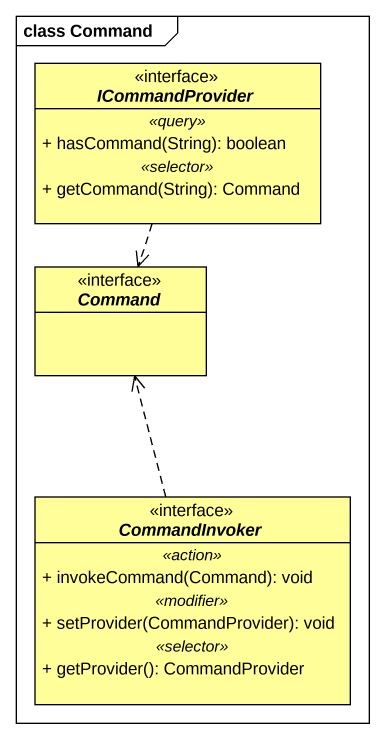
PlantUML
@startuml
mainframe class Command
hide circle
hide empty members
skinparam classAttributeIconSize 0
interface ICommandProvider <<interface>> #FFFE99 {
  .. <<query>> ..
  + hasCommand(String): boolean
  .. <<selector>> ..
  + getCommand(String): Command
}
interface Command <<interface>> #FFFE99
interface CommandInvoker <<interface>> #FFFE99 {
  .. <<action>> ..
  + invokeCommand(Command): void
  .. <<modifier>> ..
  + setProvider(CommandProvider): void
  .. <<selector>> ..
  + getProvider(): CommandProvider
}
ICommandProvider ..> Command
CommandInvoker .up.> Command
@enduml
